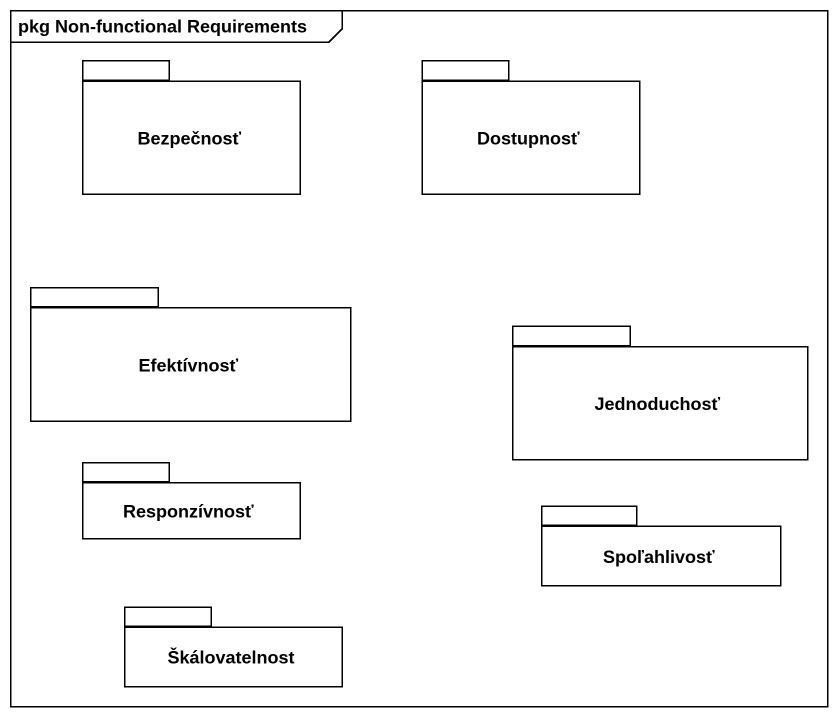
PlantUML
@startuml
mainframe pkg Non-functional Requirements
package Bezpečnosť {
}
package Dostupnosť {
}
package Efektívnosť {
}
package Jednoduchosť {
}
package Responzívnosť {
}
package Spoľahlivosť {
}
package Škálovatelnost {
}
@enduml
